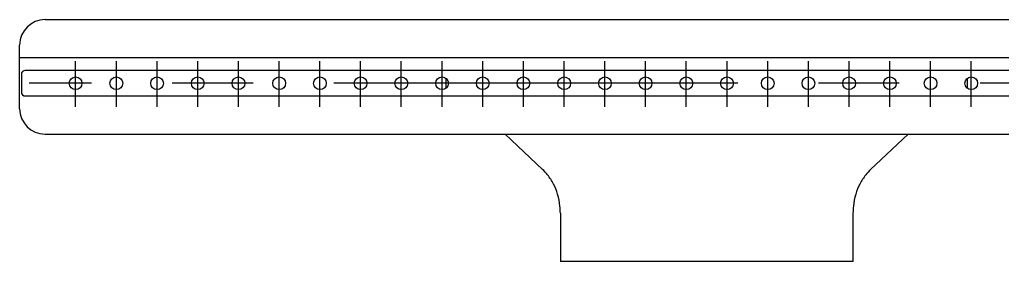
# Model space of a CAD drawing. Extents: x 0 to 199, y 0 to 166.
# Drawn here: x 25.7 to 102.9, y 147.2 to 166.2 of the extents above; entities that cross this region are included whole.
import ezdxf

# ---------------------------------------------------------------- set-up
doc = ezdxf.new("R2010")
doc.units = 0
doc.linetypes.add('CENTER', pattern=[50.8, 31.75, -6.35, 6.35, -6.35])
doc.layers.get('0').update_dxf_attribs({"linetype": 'CONTINUOUS'})
doc.layers.add('CENTER', color=1, linetype='CENTER')

msp = doc.modelspace()

# ---------------------------------------------------------------- linework, layer by layer
at = {"color": 7, "linetype": 'CONTINUOUS'}
for p, q in [((27.699, 166.16), (131.699, 166.16)), ((25.699, 159.16), (25.699, 164.16)), ((133.699, 163.16), (25.699, 163.16)), ((25.833, 161.86), (25.833, 160.46)), ((133.265, 162.16), (26.133, 162.16)), ((59.199, 161.56), (59.199, 160.76)), ((100.199, 160.76), (100.199, 161.56)), ((26.133, 160.16), (133.265, 160.16)), ((27.699, 157.16), (131.699, 157.16)), ((66.808, 154.393), (63.85, 157.16)), ((92.589, 154.393), (95.547, 157.16)), ((68.199, 150.945), (68.199, 147.16)), ((91.199, 150.945), (91.199, 147.16)), ((91.199, 147.16), (68.199, 147.16))]:
    msp.add_line(p, q, dxfattribs=at)
for centre in [(30.099, 161.16), (33.299, 161.16), (36.499, 161.16), (39.699, 161.16), (42.899, 161.16), (46.099, 161.16), (49.299, 161.16), (52.499, 161.16), (55.699, 161.16), (58.899, 161.16), (62.099, 161.16), (65.299, 161.16), (68.499, 161.16), (71.699, 161.16), (74.899, 161.16), (78.099, 161.16), (81.299, 161.16), (84.499, 161.16), (87.699, 161.16), (90.899, 161.16), (94.099, 161.16), (97.299, 161.16), (100.499, 161.16)]:
    msp.add_circle(centre, 0.5, dxfattribs=at)
for centre, radius, start, end in [((27.699, 164.16), 2, 90, 180), ((26.133, 161.86), 0.3, 90, 180), ((26.133, 160.46), 0.3, 180, 270), ((27.699, 159.16), 2, 180, 270), ((63.216, 150.839), 5.053, 38.16016, 44.69715), ((63.205, 150.833), 5.065, 28.33467, 38.13), ((96.192, 150.833), 5.065, 141.87, 151.66533), ((96.181, 150.839), 5.053, 135.30285, 141.83984), ((64.051, 151.303), 4.098, 16.31216, 28.17153), ((95.346, 151.303), 4.098, 151.82847, 163.68784), ((62.496, 150.899), 5.704, 6.00902, 15.81925), ((96.901, 150.899), 5.704, 164.18075, 173.99098), ((59.298, 150.741), 8.903, 1.31503, 4.86526), ((100.099, 150.741), 8.903, 175.13474, 178.68497)]:
    msp.add_arc(centre, radius, start, end, dxfattribs=at)
at = {"layer": 'CENTER', "color": 1, "linetype": 'CENTER'}
for p, q in [((30.099, 159.31), (30.099, 162.892)), ((33.299, 159.31), (33.299, 162.892)), ((36.499, 159.31), (36.499, 162.892)), ((39.699, 159.31), (39.699, 162.892)), ((42.899, 159.31), (42.899, 162.892)), ((46.099, 159.31), (46.099, 162.892)), ((49.299, 159.31), (49.299, 162.892)), ((52.499, 159.31), (52.499, 162.892)), ((55.699, 159.31), (55.699, 162.892)), ((58.899, 159.31), (58.899, 162.892)), ((62.099, 159.31), (62.099, 162.892)), ((65.299, 159.31), (65.299, 162.892)), ((68.499, 159.31), (68.499, 162.892)), ((71.699, 159.31), (71.699, 162.892)), ((74.899, 159.31), (74.899, 162.892)), ((78.099, 159.31), (78.099, 162.892)), ((81.299, 159.31), (81.299, 162.892)), ((84.499, 159.31), (84.499, 162.892)), ((87.699, 159.31), (87.699, 162.892)), ((90.899, 159.31), (90.899, 162.892)), ((94.099, 159.31), (94.099, 162.892)), ((97.299, 159.31), (97.299, 162.892)), ((100.499, 159.31), (100.499, 162.892)), ((132.943, 161.16), (26.455, 161.16))]:
    msp.add_line(p, q, dxfattribs=at)

doc.saveas('drawing.dxf')
